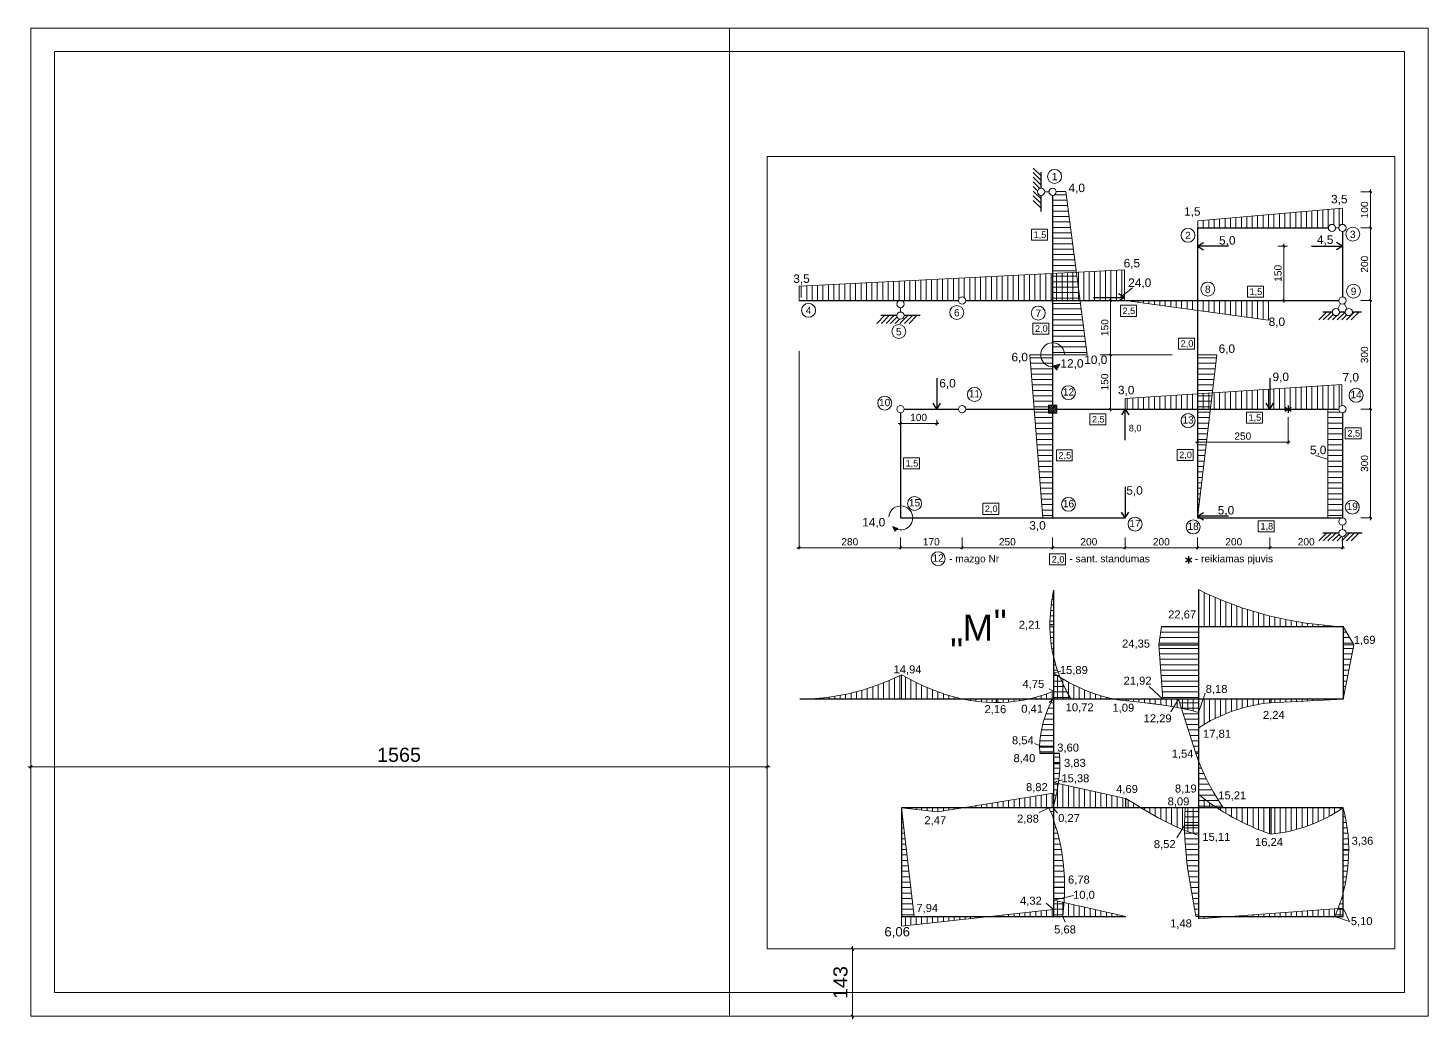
# Model space of a CAD drawing. Header units: inches. Extents: x 45797 to 106912, y -33142 to -12058.
# Drawn here: x 45797 to 75557, y -33118 to -12058 of the extents above; entities that cross this region are included whole.
import ezdxf

# ---------------------------------------------------------------- set-up
doc = ezdxf.new("R2010")
doc.units = ezdxf.units.IN
doc.header["$MEASUREMENT"] = 0
doc.layers.add('Nespausd', color=7, linetype='Continuous', plot=False)
doc.styles.get("Standard").update_dxf_attribs({"font": 'ARIAL.TTF'})
doc.dimstyles.get("Standard").update_dxf_attribs({"dimtxt": 300, "dimasz": 60, "dimexe": 60, "dimexo": 40, "dimgap": 100, "dimtad": 1, "dimdec": 0, "dimlfac": 0.1, "dimzin": 0, "dimdsep": 46, "dimtxsty": 'Standard', "dimblk": 'OBLIQUE', "dimcen": 0.09, "dimdle": 60, "dimadec": 0, "dimazin": 0, "dimtfac": 1, "dimtdec": 0, "dimtofl": 0, "dimtmove": 0, "dimatfit": 3, "dimfxl": 0, "dimtolj": 1, "dimtzin": 0, "dimlwd": 9, "dimlwe": 9, "dimarcsym": 0})
pattern_1 = [(90, (40654.09, -24319.05), (-115.5, 2e-14), [])]
pattern_2 = [(0, (40654.09, -24319.05), (3e-14, 115.5), [])]
pattern_3 = [(0, (40635.24, -24148.83), (3e-14, 115.5), [])]
pattern_4 = [(90, (40635.24, -24148.83), (-115.5, 2e-14), [])]
pattern_5 = [(0, (41277.71, -58381.757), (0, 12.5), []), (0, (41277.71, -58375.507), (0, 12.5), [6.25, -6.25])]

# ---------------------------------------------------------------- blocks, each defined once
blk = doc.blocks.new('A$C4CBE7A89')
at = {"color": 0, "linetype": 'Continuous', "lineweight": 30}
for p, q in [((-89, 52), (89, -52)), ((-89, -52), (89, 52)), ((0, 103), (0, -103))]:
    blk.add_line(p, q, dxfattribs=at)
blk = doc.blocks.new('A$C7C863EEC')
at = {"color": 0, "linetype": 'Continuous', "lineweight": 9}
for p, q in [((-678, 1285.71), (-753, 1500)), ((-591, 1071.425), (-678, 1285.71)), ((-493, 857.14), (-591, 1071.425)), ((-384, 642.855), (-493, 857.14)), ((-265, 428.57), (-384, 642.855)), ((-137, 214.285), (-265, 428.57)), ((0, 0), (-137, 214.285))]:
    blk.add_line(p, q, dxfattribs=at)
blk = doc.blocks.new('_Oblique')
at = {"color": 0, "linetype": 'Continuous', "lineweight": -2}
blk.add_line((-0.5, -0.5), (0.5, 0.5), dxfattribs=at)
blk = doc.blocks.new('*D47')
at = {"layer": 'Defpoints', "color": 0, "linetype": 'Continuous', "lineweight": 9}
for p in [(63322, -31629), (63322, -31629), (63322, -33058)]:
    blk.add_point(p, dxfattribs=at)
at = {"layer": 'Nespausd', "color": 0, "linetype": 'Continuous', "lineweight": 9}
for p, q in [((63282, -31629), (63262, -31629)), ((63322, -33118), (63322, -31569)), ((63282, -33058), (63262, -33058))]:
    blk.add_line(p, q, dxfattribs=at)
at = {"layer": 'Nespausd', "color": 0, "linetype": 'Continuous', "lineweight": 9, "xscale": 60, "yscale": 60, "zscale": 60}
for p, rotation in [((63322, -31629), 90), ((63322, -33058), 270)]:
    blk.add_blockref('_Oblique', p, dxfattribs=dict(at, rotation=rotation))
at = {"layer": 'Nespausd', "color": 0, "linetype": 'Continuous', "lineweight": 9, "insert": (63069, -32343), "char_height": 300, "attachment_point": 5, "rotation": 90}
blk.add_mtext('\\A1;143', dxfattribs=at)
blk = doc.blocks.new('*D48')
at = {"layer": 'Defpoints', "color": 0, "linetype": 'Continuous', "lineweight": 9}
for p in [(45857, -27758), (61511, -27758), (61511, -27758)]:
    blk.add_point(p, dxfattribs=at)
at = {"layer": 'Nespausd', "color": 0, "linetype": 'Continuous', "lineweight": 9}
for p, q in [((45797, -27758), (61571, -27758)), ((45857, -27718), (45857, -27698)), ((61511, -27718), (61511, -27698))]:
    blk.add_line(p, q, dxfattribs=at)
at = {"layer": 'Nespausd', "color": 0, "linetype": 'Continuous', "lineweight": 9, "xscale": 60, "yscale": 60, "zscale": 60, "rotation": 180}
blk.add_blockref('_Oblique', (45857, -27758), dxfattribs=at)
at = {"layer": 'Nespausd', "color": 0, "linetype": 'Continuous', "lineweight": 9, "xscale": 60, "yscale": 60, "zscale": 60}
blk.add_blockref('_Oblique', (61511, -27758), dxfattribs=at)
at = {"layer": 'Nespausd', "color": 0, "linetype": 'Continuous', "lineweight": 9, "insert": (53684, -27505), "char_height": 300, "attachment_point": 5}
blk.add_mtext('\\A1;1565', dxfattribs=at)
blk = doc.blocks.new('A$C4B226DB5')
at = {"color": 0, "linetype": 'Continuous', "lineweight": 9}
for p, q in [((-439, 0), (-655, -215)), ((-311, 0), (-528, -215)), ((-184, 0), (-400, -215)), ((199, 0), (-17, -215)), ((327, 0), (111, -215)), ((455, 0), (238, -215)), ((-93, -37), (-272, -215)), ((-25, -97), (-145, -215))]:
    blk.add_line(p, q, dxfattribs=at)
at = {"color": 0, "linetype": 'Continuous', "lineweight": 25}
for p, q in [((-100, 0), (-540, 0)), ((541, 0), (100, 0))]:
    blk.add_line(p, q, dxfattribs=at)
at = {"color": 0, "linetype": 'Continuous', "lineweight": 9}
blk.add_circle((0, 0), 100, dxfattribs=at)
blk = doc.blocks.new('A$C17CC4F0E')
at = {"color": 0, "linetype": 'Continuous', "lineweight": 25}
for p, q in [((0, 856), (0, 0)), ((0, 0), (-101, 161)), ((0, 0), (101, 161))]:
    blk.add_line(p, q, dxfattribs=at)
blk = doc.blocks.new('A$C71750A43')
at = {"color": 0, "linetype": 'Continuous', "lineweight": 30}
for p, q in [((-89, 52), (89, -52)), ((-89, -52), (89, 52)), ((0, 103), (0, -103))]:
    blk.add_line(p, q, dxfattribs=at)
blk = doc.blocks.new('A$C68034E6C')
at = {"color": 0, "linetype": 'Continuous', "lineweight": 20}
for q in [(0, 332), (37, 234)]:
    blk.add_line((-101, 233), q, dxfattribs=at)
blk.add_arc((0, 0), 254, 165.3945, 113.4893, dxfattribs=at)
blk = doc.blocks.new('A$C2C185BCD')
at = {"color": 0, "linetype": 'Continuous', "lineweight": 20}
for q in [(-122, -282), (-59, -226)]:
    blk.add_line((-166, -185), q, dxfattribs=at)
at = {"color": 0, "linetype": 'Continuous', "lineweight": 20, "extrusion": (0, 0, -1)}
blk.add_ellipse((7, 0), major_axis=(174, 185), ratio=1, start_param=4.047039, end_param=9.424309, dxfattribs=at)

msp = doc.modelspace()

# ---------------------------------------------------------------- hatches: boundary and pattern name
at = {"linetype": 'Continuous', "lineweight": 20}
h = msp.add_hatch(dxfattribs=at)
h.set_pattern_fill('ANSI31', color=0, scale=924, angle=315, style=0)
h.set_pattern_definition(pattern_3)
h.paths.add_polyline_path([(67577.9, -17275.4), (68084.1, -17250.4), (67859.2, -15532.7), (67654.7, -15532.7, -0.4329428), (67577.9, -15614.5)])
h.paths.add_polyline_path([(67577.9, -19002.5), (68313.4, -19002.5), (68162.2, -17847.5), (67577.9, -17847.5)])
h.paths.add_polyline_path([(67577.9, -17847.5), (68162.2, -17847.5), (68084.1, -17250.4), (67577.9, -17275.4)])
h = msp.add_hatch(dxfattribs=at)
h.set_pattern_fill('ANSI31', color=0, scale=924, angle=45, style=0)
h.set_pattern_definition(pattern_4)
h.paths.add_polyline_path([(73660.9, -16307.5, -0.4142136), (73737.9, -16230.5), (73737.9, -15884.5), (70661.1, -16156.3), (70661.1, -16307.5), (73438.7, -16307.5, -1), (73592.7, -16307.5)])
h = msp.add_hatch(dxfattribs=at)
h.set_pattern_fill('ANSI31', color=0, scale=924, angle=45, style=0)
h.set_pattern_definition(pattern_4)
h.paths.add_polyline_path([(62187.9, -17541.5), (62187.9, -17770.5, -0.4142136), (62264.9, -17847.5), (65575.9, -17847.5, -1), (65729.9, -17847.5), (67577.9, -17847.5), (67577.9, -17275.4)])
h.paths.add_polyline_path([(67577.9, -17275.4), (67577.9, -17847.5), (68162.2, -17847.5), (68084.1, -17250.4)])
h.paths.add_polyline_path([(69012.3, -17785.5), (69106, -17711.8), (69106, -17199.9), (68084.1, -17250.4), (68162.2, -17847.5), (69003.6, -17847.5), (69102.9, -17785.5)])
h = msp.add_hatch(dxfattribs=at)
h.set_pattern_fill('ANSI31', color=0, scale=924, angle=45, style=0)
h.set_pattern_definition(pattern_4)
h.paths.add_polyline_path([(69117.9, -17847.5), (70657.9, -18060.7), (70657.9, -17847.5)])
h.paths.add_polyline_path([(70657.9, -17847.5), (70657.9, -18060.7), (72166.7, -18269.5), (72166.7, -17847.5)])
h.paths.add_polyline_path([(70657.9, -20157.5), (70657.9, -19833.2), (69117.9, -19933.7), (69117.9, -20157.5)])
h.paths.add_polyline_path([(70657.9, -19833.2), (70657.9, -20157.5), (70930.1, -20157.5), (70970.8, -19812.8)])
h.paths.add_polyline_path([(70970.8, -19812.8), (70930.1, -20157.5), (72197.9, -20157.5), (72197.9, -19732.8)])
h.paths.add_polyline_path([(73660.9, -20157.5, -0.3694896), (73726, -20081.5), (73726, -19633.1), (72197.9, -19732.8), (72197.9, -20157.5)])
h = msp.add_hatch(dxfattribs=at)
h.set_pattern_fill('ANSI31', color=0, scale=924, angle=315, style=0)
h.set_pattern_definition(pattern_3)
h.paths.add_polyline_path([(67577.9, -19002.5), (67091.2, -19002.5), (67184.7, -20157.5), (67491.3, -20157.5), (67491.3, -20070.9), (67577.9, -20070.9)])
h.paths.add_polyline_path([(67371.8, -22467.5), (67577.9, -22467.5), (67577.9, -20244.2), (67491.3, -20244.2), (67491.3, -20157.5), (67184.7, -20157.5)])
h.paths.add_polyline_path([(70657.9, -19833.2), (70970.8, -19812.8), (71066.3, -19002.5), (70657.9, -19002.5)])
h.paths.add_polyline_path([(70657.9, -20157.5), (70930.1, -20157.5), (70970.8, -19812.8), (70657.9, -19833.2)])
h.paths.add_polyline_path([(70930.1, -20157.5), (70657.9, -20157.5), (70657.9, -22432.6), (70662.3, -22429.8)])
h.paths.add_polyline_path([(73429.8, -22467.5), (73660.9, -22467.5, -0.4142136), (73737.9, -22390.5), (73737.9, -20234.5, -0.4142136), (73660.9, -20157.5), (73429.8, -20157.5)])
at = {"linetype": 'Continuous', "lineweight": 9}
h = msp.add_hatch(dxfattribs=at)
h.set_pattern_fill('TRANS', color=0, scale=50, style=0)
h.set_pattern_definition(pattern_5)
h.paths.add_polyline_path([(67731.7, -19204.6), (67597.8, -19238.6), (67608.8, -19254.6, 0.1329245)])
h.paths.add_polyline_path([(67731.7, -19204.6, -0.1329245), (67608.8, -19254.6), (67657, -19324.8)])
h = msp.add_hatch(dxfattribs=at)
h.set_pattern_fill('ANSI31', color=0, scale=231, style=0)
h.set_pattern_definition([(45, (40635.237, -24148.832), (-20.417708, 20.417708), [])])
h.paths.add_polyline_path([(67664.5, -20244.2), (67664.5, -20070.9), (67491.3, -20070.9), (67491.3, -20244.2)])
h = msp.add_hatch(dxfattribs=at)
h.set_pattern_fill('TRANS', color=0, scale=50, style=0)
h.set_pattern_definition(pattern_5)
edge = h.paths.add_edge_path()
edge.add_ellipse((64351.3, -22467.5), major_axis=(173.6, 185.3), ratio=1, start_angle=-179.97049, end_angle=-155.88267)
edge.add_line((64268.6, -22707.6), (64284.7, -22693.2))
edge.add_line((64284.7, -22693.2), (64177.9, -22652.9))
edge = h.paths.add_edge_path()
edge.add_ellipse((64351.3, -22467.5), major_axis=(173.6, 185.3), ratio=1, start_angle=-179.97049, end_angle=-155.88267, ccw=False)
edge.add_line((64177.9, -22652.9), (64222.2, -22749.2))
edge.add_line((64222.2, -22749.2), (64268.6, -22707.6))
at = {"linetype": 'Continuous', "lineweight": 20}
h = msp.add_hatch(dxfattribs=at)
h.set_pattern_fill('ANSI31', color=0, scale=924, angle=315, style=0)
h.set_pattern_definition(pattern_2)
h.paths.add_polyline_path([(67596.7, -24007.7), (67567.5, -24172.7), (67544.4, -24337.7), (67529, -24502.7), (67521.3, -24667.7), (67521.3, -24832.7), (67530.5, -24997.7), (67549, -25162.7), (67576.7, -25327.7), (67596.7, -25415.2)])
h.paths.add_polyline_path([(67596.7, -25767.1), (67734.5, -25853.3), (67721.5, -25822.7), (67662.2, -25657.7), (67614.4, -25492.7), (67596.7, -25415.2)])
h.paths.add_polyline_path([(67791.5, -25987.7), (67734.5, -25853.3), (67596.7, -25767.1), (67596.7, -26317.7), (67968.6, -26317.7), (67873.9, -26152.7)])
h = msp.add_hatch(dxfattribs=at)
h.set_pattern_fill('ANSI31', color=0, scale=924, angle=45, style=0)
h.set_pattern_definition(pattern_1)
h.paths.add_polyline_path([(73756.7, -24777.7, -0.105491), (70676.7, -23992.3), (70676.7, -24777.7)])
h = msp.add_hatch(dxfattribs=at)
h.set_pattern_fill('ANSI31', color=0, scale=924, angle=315, style=0)
h.set_pattern_definition(pattern_2)
h.paths.add_polyline_path([(70676.7, -26317.7), (70676.7, -24777.7), (69891.3, -24777.7), (69832.8, -25162.7), (69917.5, -26317.7)])
h = msp.add_hatch(dxfattribs=at)
h.set_pattern_fill('ANSI31', color=0, scale=924, angle=315, style=0)
h.set_pattern_definition(pattern_2)
h.paths.add_polyline_path([(73756.7, -26317.7), (73980.9, -25162.7), (73756.7, -24777.7), (73756.7, -24777.7)])
h = msp.add_hatch(dxfattribs=at)
h.set_pattern_fill('ANSI31', color=0, scale=924, angle=45, style=0)
h.set_pattern_definition(pattern_1)
h.paths.add_polyline_path([(63865.2, -26017.4), (63699.4, -26075.9), (63533.5, -26127.5), (63367.7, -26172.9), (63201.8, -26212.2), (63036, -26245.3), (62870.1, -26271.5), (62704.3, -26291.5), (62538.4, -26306.1), (62206.7, -26317.7), (64362.7, -26317.7), (64362.7, -25800.2), (64196.9, -25879.5), (64031, -25951.9)])
h = msp.add_hatch(dxfattribs=at)
h.set_pattern_fill('ANSI31', color=0, scale=924, angle=45, style=0)
h.set_pattern_definition(pattern_1)
h.paths.add_polyline_path([(65671.7, -26317.7), (65508.1, -26279.2), (65344.5, -26233), (65180.9, -26179.1), (65017.2, -26117.5), (64853.6, -26048.9), (64690, -25973.5), (64526.4, -25890.3), (64362.7, -25800.2), (64362.7, -26317.7)])
h = msp.add_hatch(dxfattribs=at)
h.set_pattern_fill('ANSI31', color=0, scale=924, angle=45, style=0)
h.set_pattern_definition(pattern_1)
h.paths.add_polyline_path([(67596.7, -26317.7), (68887.8, -26317.7), (68794.5, -26299.2), (68623.4, -26255.3), (68452.3, -26199.9), (68281.2, -26134.4), (68110.1, -26057.4), (67939, -25971.2), (67767.8, -25874.2), (67596.7, -25767.1)])
h = msp.add_hatch(dxfattribs=at)
h.set_pattern_fill('ANSI31', color=0, scale=924, angle=45, style=0)
h.set_pattern_definition(pattern_1)
h.paths.add_polyline_path([(66473.8, -26390.8), (66634.2, -26382.4), (66794.7, -26364.6), (66955.1, -26339.2), (67057.2, -26317.7), (65671.7, -26317.7), (65832.2, -26347.7), (65992.6, -26370), (66153, -26385.4), (66313.4, -26392.4)])
h.paths.add_polyline_path([(67596.7, -26317.7), (67596.7, -26152.9), (67436.3, -26213), (67275.9, -26263), (67115.5, -26305.4), (67057.2, -26317.7)])
h = msp.add_hatch(dxfattribs=at)
h.set_pattern_fill('ANSI31', color=0, scale=924, angle=315, style=0)
h.set_pattern_definition(pattern_2)
h.paths.add_polyline_path([(67596.7, -27472.7), (67596.7, -26317.7), (67582.1, -26317.7), (67500.5, -26482.7), (67432.7, -26647.7), (67378.1, -26812.7), (67338, -26977.7), (67311.8, -27142.7), (67301.1, -27307.7), (67305.7, -27472.7)])
h.paths.add_polyline_path([(67596.7, -27472.7), (67596.7, -27691.4), (67728.7, -27691.4), (67729.2, -27637.7), (67721.5, -27472.7)])
h.paths.add_polyline_path([(67596.7, -28094.8), (67698.9, -28117.1), (67718.4, -27967.7), (67727.6, -27802.7), (67728.7, -27691.4), (67596.7, -27691.4)])
h.paths.add_polyline_path([(67696.8, -28132.7), (67698.9, -28117.1), (67596.7, -28094.8), (67596.7, -28593.5), (67632.2, -28462.7), (67669.1, -28297.7)])
h = msp.add_hatch(dxfattribs=at)
h.set_pattern_fill('ANSI31', color=0, scale=924, angle=45, style=0)
h.set_pattern_definition(pattern_1)
h.paths.add_polyline_path([(69992.3, -26456.3), (70163.4, -26484.8), (70314.3, -26514), (70250.9, -26317.7), (68887.8, -26317.7), (68965.6, -26333.1), (69136.8, -26355.4), (69307.8, -26372.3), (69484.5, -26390.1), (69650.1, -26410.1), (69821.2, -26431.6)])
h.paths.add_polyline_path([(70505.6, -26556.4), (70676.7, -26601), (70676.7, -26317.7), (70250.9, -26317.7), (70314.3, -26514), (70334.5, -26517.9)])
h = msp.add_hatch(dxfattribs=at)
h.set_pattern_fill('ANSI31', color=0, scale=924, angle=315, style=0)
h.set_pattern_definition(pattern_2)
h.paths.add_polyline_path([(70907.7, -28132.7), (70823.8, -27967.7), (70748.3, -27802.7), (70676.7, -27626.3), (70676.7, -28344.3, 0.0236048), (71067, -28627.7), (71203.4, -28627.7), (71097.9, -28462.7), (70999.4, -28297.7)])
h.paths.add_polyline_path([(70676.7, -28627.7), (71067, -28627.7, -0.0236048), (70676.7, -28344.3)], flags=17)
h.paths.add_polyline_path([(70676.7, -26317.7), (70250.9, -26317.7), (70623.6, -27472.7), (70676.7, -27624.5)])
h = msp.add_hatch(dxfattribs=at)
h.set_pattern_fill('ANSI31', color=0, scale=924, angle=45, style=0)
h.set_pattern_definition(pattern_1)
h.paths.add_polyline_path([(70676.7, -26317.7), (70676.7, -26934.4, -0.1204777), (72216.7, -26395.4), (73756.7, -26317.7)])
h.paths.add_polyline_path([(71067, -28627.7, -0.0236048), (70676.7, -28344.3), (70676.7, -28627.7)])
h.paths.add_polyline_path([(71067, -28627.7, 0.0628693), (72216.7, -29190.5, 0.1259686), (73756.7, -28627.7)])
h = msp.add_hatch(dxfattribs=at)
h.set_pattern_fill('ANSI31', color=0, scale=924, angle=45, style=0)
h.set_pattern_definition(pattern_1)
h.paths.add_polyline_path([(67596.7, -28094.8), (67596.7, -28627.7), (69448, -28627.7), (69307.8, -28540.7), (69136.7, -28429.8)])
h.paths.add_polyline_path([(70163.4, -29011.9), (70334.5, -29087.4), (70383.2, -29106.9), (70381.8, -28957.7), (70386.4, -28792.7), (70396.5, -28627.7), (70283.1, -28627.7), (70283.1, -28627.7), (69448, -28627.7), (69479, -28646.9), (69650.1, -28747), (69821.2, -28841.7), (69992.3, -28929.5)])
h.paths.add_polyline_path([(70676.7, -29216.7), (70676.7, -29005), (70382.3, -29005), (70383.2, -29106.9), (70505.6, -29155.9)])
h.paths.add_polyline_path([(70676.7, -28627.7), (70396.5, -28627.7), (70386.4, -28792.7), (70381.8, -28957.7), (70382.3, -29005), (70676.7, -29005)])
h = msp.add_hatch(dxfattribs=at)
h.set_pattern_fill('ANSI31', color=0, scale=924, angle=45, style=0)
h.set_pattern_definition(pattern_1)
h.paths.add_polyline_path([(64362.7, -28627.7), (65132.7, -28713.1), (65671.7, -28627.7)])
h.paths.add_polyline_path([(65671.7, -28627.7), (67587.5, -28627.7), (67596.7, -28593.5), (67596.7, -28322)])
h.paths.add_polyline_path([(64362.7, -30937.7), (64362.7, -31147.9), (66249.2, -30937.7)])
h.paths.add_polyline_path([(67596.7, -30937.7), (67596.7, -30787.5), (66249.2, -30937.7)])
h = msp.add_hatch(dxfattribs=at)
h.set_pattern_fill('ANSI31', color=0, scale=924, angle=315, style=0)
h.set_pattern_definition(pattern_2)
h.paths.add_polyline_path([(64362.7, -30937.7), (64637.6, -30937.7), (64362.7, -28627.7)])
h = msp.add_hatch(dxfattribs=at)
h.set_pattern_fill('ANSI31', color=0, scale=924, angle=315, style=0)
h.set_pattern_definition(pattern_2)
h.paths.add_polyline_path([(67596.7, -28627.7), (67496.6, -28627.7), (67572.9, -28792.7), (67596.7, -28875.2)])
h.paths.add_polyline_path([(67596.7, -30591.2), (67820.6, -30641.5), (67823.1, -30607.7), (67830, -30442.7), (67831.6, -30277.7), (67827.7, -30112.7), (67817.7, -29947.7), (67800.8, -29782.7), (67778.5, -29617.7), (67749.2, -29452.7), (67713.8, -29287.7), (67670.7, -29122.7), (67620.6, -28957.7), (67596.7, -28875.2)])
h.paths.add_polyline_path([(67810.8, -30772.7), (67820.6, -30641.5), (67596.7, -30591.2), (67596.7, -30937.7), (67793.9, -30937.7)])
h = msp.add_hatch(dxfattribs=at)
h.set_pattern_fill('ANSI31', color=0, scale=924, angle=315, style=0)
h.set_pattern_definition(pattern_2)
h.paths.add_polyline_path([(70676.7, -28627.7), (70396.5, -28627.7), (70386.4, -28792.7), (70381.8, -28957.7), (70383.4, -29122.7), (70389.5, -29287.7), (70400.3, -29452.7), (70414.2, -29617.7), (70433.4, -29782.7), (70455, -29947.7), (70478.8, -30112.7), (70505.8, -30277.7), (70534.3, -30442.7), (70563.5, -30607.7), (70594.3, -30772.7), (70625.1, -30937.7), (70676.7, -30937.7)])
h = msp.add_hatch(dxfattribs=at)
h.set_pattern_fill('ANSI31', color=0, scale=924, angle=315, style=0)
h.set_pattern_definition(pattern_2)
h.paths.add_polyline_path([(73756.7, -30760.6), (73647.8, -30768.7, -0.0128321), (73579.6, -30937.7), (73756.7, -30937.7)])
h.paths.add_polyline_path([(73756.7, -30424.5, -0.0254326), (73647.8, -30768.7), (73756.7, -30760.6)])
h.paths.add_polyline_path([(73872.3, -29520.9), (73756.7, -29520.9), (73756.7, -30424.5, 0.0644083)])
h.paths.add_polyline_path([(73756.7, -29520.9), (73872.3, -29520.9, 0.0636696), (73756.7, -28627.7)])
h = msp.add_hatch(dxfattribs=at)
h.set_pattern_fill('ANSI31', color=0, scale=924, angle=45, style=0)
h.set_pattern_definition(pattern_1)
h.paths.add_polyline_path([(69136.7, -30937.7), (67596.7, -30591.2), (67596.7, -30937.7)])
h = msp.add_hatch(dxfattribs=at)
h.set_pattern_fill('ANSI31', color=0, scale=924, angle=45, style=0)
h.set_pattern_definition(pattern_1)
h.paths.add_polyline_path([(70676.7, -30937.7), (70676.7, -30989.3), (71371.6, -30937.7)])
h.paths.add_polyline_path([(73579.6, -30937.7, 0.0128321), (73647.8, -30768.7), (71371.6, -30937.7)])
h.paths.add_polyline_path([(73579.6, -30937.7), (73756.7, -30937.7), (73756.7, -30760.6), (73647.8, -30768.7, -0.0128321)])

# ---------------------------------------------------------------- linework, layer by layer
at = {"color": 0, "linetype": 'Continuous', "lineweight": 9}
for p, q in [((67409, -15537.5), (67500.9, -15537.5)), ((67859.2, -15532.7), (67654.7, -15532.7)), ((68313.4, -19002.5), (67859.2, -15532.7)), ((74129.1, -15537.5), (74363.1, -15537.5)), ((74333.2, -15537.5), (74287, -15537.5)), ((74333.2, -16353.7), (74333.2, -15491.3)), ((73737.9, -15884.5), (70661.1, -16156.3)), ((73592.7, -16307.5), (73660.9, -16307.5)), ((74129.1, -16307.5), (74363.1, -16307.5)), ((74333.2, -16307.5), (74287, -16307.5)), ((74333.2, -16307.5), (74287, -16307.5)), ((74333.2, -17893.7), (74333.2, -16261.3)), ((72493.2, -17893.7), (72493.2, -16646.3)), ((72363.2, -16692.5), (72567.2, -16692.5)), ((72493.2, -16692.5), (72447, -16692.5)), ((62187.9, -17541.5), (69108.5, -17199.8)), ((68809.8, -17847.5), (68763.6, -17847.5)), ((68809.8, -19048.7), (68809.8, -17801.3)), ((69012.3, -17785.5), (69275.2, -17578.7)), ((69117.9, -17847.5), (72166.7, -18269.5)), ((72493.2, -17847.5), (72447, -17847.5)), ((74129.1, -17847.5), (74363.1, -17847.5)), ((74333.2, -17847.5), (74287, -17847.5)), ((74333.2, -17847.5), (74287, -17847.5)), ((74333.2, -20203.7), (74333.2, -17801.3)), ((64343.9, -18093.5), (64343.9, -18001.5)), ((73399.9, -18093.5), (73233.2, -18259.2)), ((73498.3, -18093.5), (73331.5, -18259.2)), ((73544, -18145.7), (73429.8, -18259.2)), ((73793.2, -18093.5), (73626.4, -18259.2)), ((73638.2, -18026.2), (73700.4, -17914.8)), ((73694.9, -18093.5), (73675.1, -18113.1)), ((73837.6, -18026.2), (73775.4, -17914.8)), ((73989.8, -18093.5), (73823, -18259.2)), ((74088.1, -18093.5), (73921.4, -18259.2)), ((73619.8, -18168), (73528.1, -18259.2)), ((73829.2, -18155.3), (73724.7, -18259.2)), ((62187.9, -18927.8), (62187.9, -23136.4)), ((67371.8, -22467.5), (67091.2, -19002.5)), ((67091.2, -19002.5), (68313.4, -19002.5)), ((68587.5, -19002.5), (70119.1, -19002.5)), ((68791.5, -19002.5), (68856, -19002.5)), ((68791.5, -19002.5), (68856, -19002.5)), ((68809.8, -20203.7), (68809.8, -18956.3)), ((70657.9, -22467.5), (71066.3, -19002.5)), ((71066.3, -19002.5), (70657.9, -19002.5)), ((67597.8, -19238.6), (67657, -19324.8)), ((69117.9, -19933.7), (73726, -19633.1)), ((69117.9, -20157.5), (69117.9, -19933.7)), ((68791.5, -20157.5), (68856, -20157.5)), ((73429.8, -20157.5), (73429.8, -22467.5)), ((74129.1, -20157.5), (74363.1, -20157.5)), ((74333.2, -20157.5), (74287, -20157.5)), ((74333.2, -20157.5), (74287, -20157.5)), ((74333.2, -22513.7), (74333.2, -20111.3)), ((64297.7, -20459.9), (65160.1, -20459.9)), ((64343.9, -20382.9), (64343.9, -20506.1)), ((65113.9, -20382.9), (65113.9, -20506.1)), ((72582.9, -20779.4), (72582.9, -20327.3)), ((70657.9, -20779.4), (70657.9, -20902.6)), ((72582.9, -20779.4), (72582.9, -20902.6)), ((70611.7, -20856.4), (72629.1, -20856.4)), ((73163.7, -21145.5), (73419.2, -21219)), ((74129.1, -22467.5), (74363.1, -22467.5)), ((74333.2, -22467.5), (74287, -22467.5)), ((64222.2, -22749.2), (64284.7, -22693.2)), ((64343.9, -22885.5), (64343.9, -23136.4)), ((65652.9, -22885.5), (65652.9, -23136.4)), ((67577.9, -22885.5), (67577.9, -23136.4)), ((69117.9, -22885.5), (69117.9, -23136.4)), ((70657.9, -22885.5), (70657.9, -23136.4)), ((72197.9, -22885.5), (72197.9, -23136.4)), ((73737.9, -22713.5), (73737.9, -22621.5)), ((73737.9, -22885.5), (73737.9, -23136.4)), ((62141.7, -23102), (64390.1, -23102)), ((62187.9, -23102), (62187.9, -23055.8)), ((64297.7, -23102), (65699.1, -23102)), ((64343.9, -23102), (64343.9, -23055.8)), ((64343.9, -23102), (64343.9, -23055.8)), ((65606.7, -23102), (67624.1, -23102)), ((65652.9, -23102), (65652.9, -23055.8)), ((65652.9, -23102), (65652.9, -23055.8)), ((67531.7, -23102), (69164.1, -23102)), ((67577.9, -23102), (67577.9, -23055.8)), ((67577.9, -23102), (67577.9, -23055.8)), ((69071.7, -23102), (70704.1, -23102)), ((69117.9, -23102), (69117.9, -23055.8)), ((69117.9, -23102), (69117.9, -23055.8)), ((70611.7, -23102), (72244.1, -23102)), ((70657.9, -23102), (70657.9, -23055.8)), ((70657.9, -23102), (70657.9, -23055.8)), ((72151.7, -23102), (73784.1, -23102)), ((72197.9, -23102), (72197.9, -23055.8)), ((72197.9, -23102), (72197.9, -23055.8)), ((73737.9, -23102), (73737.9, -23055.8)), ((67596.7, -24007.7), (67567.5, -24172.7)), ((67544.4, -24337.7), (67529, -24502.7)), ((67567.5, -24172.7), (67544.4, -24337.7)), ((67529, -24502.7), (67521.3, -24667.7)), ((67521.3, -24832.7), (67521.3, -24667.7)), ((67530.5, -24997.7), (67521.3, -24832.7)), ((67549, -25162.7), (67530.5, -24997.7)), ((69891.3, -24777.7), (69832.8, -25162.7)), ((73756.7, -24777.7), (73980.9, -25162.7)), ((67576.7, -25327.7), (67549, -25162.7)), ((69832.8, -25162.7), (69917.5, -26317.7)), ((73980.9, -25162.7), (73756.7, -26317.7)), ((73980.9, -25162.7), (73756.7, -25162.7)), ((67614.4, -25492.7), (67576.7, -25327.7)), ((67662.2, -25657.7), (67614.4, -25492.7)), ((64031, -25951.9), (64196.9, -25879.5)), ((64196.9, -25879.5), (64362.7, -25800.2)), ((64362.7, -25800.2), (64526.4, -25890.3)), ((64526.4, -25890.3), (64690, -25973.5)), ((67596.7, -25767.1), (67754.6, -25723.7)), ((67596.7, -25767.1), (67767.8, -25874.2)), ((67721.5, -25822.7), (67662.2, -25657.7)), ((67791.5, -25987.7), (67721.5, -25822.7)), ((67767.8, -25874.2), (67939, -25971.2)), ((63201.8, -26212.2), (63367.7, -26172.9)), ((63367.7, -26172.9), (63533.5, -26127.5)), ((63533.5, -26127.5), (63699.4, -26075.9)), ((63699.4, -26075.9), (63865.2, -26017.4)), ((63865.2, -26017.4), (64031, -25951.9)), ((64690, -25973.5), (64853.6, -26048.9)), ((64853.6, -26048.9), (65017.2, -26117.5)), ((65017.2, -26117.5), (65180.9, -26179.1)), ((65180.9, -26179.1), (65344.5, -26233)), ((67436.3, -26213), (67596.7, -26152.9)), ((67596.7, -26152.9), (67505.6, -26098.4)), ((67873.9, -26152.7), (67791.5, -25987.7)), ((67968.6, -26317.7), (67873.9, -26152.7)), ((67939, -25971.2), (68110.1, -26057.4)), ((68110.1, -26057.4), (68281.2, -26134.4)), ((68281.2, -26134.4), (68452.3, -26199.9)), ((69917.5, -26317.7), (69630.3, -26049.1)), ((62206.7, -26317.7), (62538.4, -26306.1)), ((62538.4, -26306.1), (62704.3, -26291.5)), ((62704.3, -26291.5), (62870.1, -26271.5)), ((62870.1, -26271.5), (63036, -26245.3)), ((63036, -26245.3), (63201.8, -26212.2)), ((65344.5, -26233), (65508.1, -26279.2)), ((65508.1, -26279.2), (65671.7, -26317.7)), ((65671.7, -26317.7), (65832.2, -26347.7)), ((65832.2, -26347.7), (65992.6, -26370)), ((65992.6, -26370), (66153, -26385.4)), ((66153, -26385.4), (66313.4, -26392.4)), ((66313.4, -26392.4), (66473.8, -26390.8)), ((66473.8, -26390.8), (66634.2, -26382.4)), ((66634.2, -26382.4), (66794.7, -26364.6)), ((66794.7, -26364.6), (66955.1, -26339.2)), ((66955.1, -26339.2), (67115.5, -26305.4)), ((67115.5, -26305.4), (67275.9, -26263)), ((67275.9, -26263), (67436.3, -26213)), ((67432.7, -26647.7), (67500.5, -26482.7)), ((67500.5, -26482.7), (67582.1, -26317.7)), ((67587, -26317.7), (67502.5, -26393.8)), ((68452.3, -26199.9), (68623.4, -26255.3)), ((68623.4, -26255.3), (68794.5, -26299.2)), ((68794.5, -26299.2), (68965.6, -26333.1)), ((68794.5, -26299.2), (68965.6, -26333.1)), ((68965.6, -26333.1), (69136.7, -26355.4)), ((68965.6, -26333.1), (69136.7, -26355.4)), ((69307.8, -26372.3), (69136.7, -26355.4)), ((69136.7, -26355.4), (69307.8, -26372.3)), ((69479, -26390.1), (69307.8, -26372.3)), ((69307.8, -26372.3), (69484.5, -26390.1)), ((69650.1, -26410.1), (69484.5, -26390.1)), ((69484.5, -26390.1), (69735.6, -26420.9)), ((69821.2, -26431.6), (69650.1, -26410.1)), ((69735.6, -26420.9), (69992.3, -26456.3)), ((69992.3, -26456.3), (69821.2, -26431.6)), ((70163.4, -26484.8), (69992.3, -26456.3)), ((69992.3, -26456.3), (70163.4, -26484.8)), ((70250.9, -26317.7), (70092.4, -26592.3)), ((70334.5, -26517.9), (70163.4, -26484.8)), ((70163.4, -26484.8), (70334.5, -26517.9)), ((70623.6, -27472.7), (70250.9, -26317.7)), ((70676.7, -26601), (70820.6, -26196.1)), ((72216.7, -26395.4), (73756.7, -26317.7)), ((67378.1, -26812.7), (67432.7, -26647.7)), ((70505.6, -26556.4), (70334.5, -26517.9)), ((70676.7, -26601), (70505.6, -26556.4)), ((67311.8, -27142.7), (67338, -26977.7)), ((67338, -26977.7), (67378.1, -26812.7)), ((67383.8, -27342.5), (67193.6, -27261.1)), ((67301.1, -27307.7), (67311.8, -27142.7)), ((67305.7, -27472.7), (67301.1, -27307.7)), ((67729.2, -27637.7), (67721.5, -27472.7)), ((67727.6, -27802.7), (67729.2, -27637.7)), ((67696.8, -28132.7), (67718.4, -27967.7)), ((67718.4, -27967.7), (67727.6, -27802.7)), ((67596.7, -28094.8), (67787.6, -28037.5)), ((67596.7, -28094.8), (69136.7, -28429.8)), ((67669.1, -28297.7), (67696.8, -28132.7)), ((65671.7, -28627.7), (67596.7, -28322)), ((67587.5, -28627.7), (67632.2, -28462.7)), ((67632.2, -28462.7), (67669.1, -28297.7)), ((69136.7, -28429.8), (69307.8, -28540.7)), ((69307.8, -28540.7), (69479, -28646.9)), ((64362.7, -28627.7), (65132.7, -28713.1)), ((64362.7, -28627.7), (64637.6, -30937.7)), ((65132.7, -28713.1), (65671.7, -28627.7)), ((67496.6, -28627.7), (67289.9, -28732.5)), ((67572.9, -28792.7), (67496.6, -28627.7)), ((67620.6, -28957.7), (67572.9, -28792.7)), ((67587.5, -28627.7), (67683.4, -28743.5)), ((69479, -28646.9), (69650.1, -28747)), ((69650.1, -28747), (69821.2, -28841.7)), ((69821.2, -28841.7), (69992.3, -28929.5)), ((70386.4, -28792.7), (70381.8, -28957.7)), ((70396.5, -28627.7), (70386.4, -28792.7)), ((67670.7, -29122.7), (67620.6, -28957.7)), ((67713.8, -29287.7), (67670.7, -29122.7)), ((69992.3, -28929.5), (70163.4, -29011.9)), ((70163.4, -29011.9), (70334.5, -29087.4)), ((70382.3, -29005), (70218.5, -29265.7)), ((70334.5, -29087.4), (70505.6, -29155.9)), ((70383.4, -29122.7), (70381.8, -28957.7)), ((70389.5, -29287.7), (70383.4, -29122.7)), ((70505.6, -29155.9), (70676.7, -29216.7)), ((67749.2, -29452.7), (67713.8, -29287.7)), ((67778.5, -29617.7), (67749.2, -29452.7)), ((70400.3, -29452.7), (70389.5, -29287.7)), ((70414.2, -29617.7), (70400.3, -29452.7)), ((67800.8, -29782.7), (67778.5, -29617.7)), ((70433.4, -29782.7), (70414.2, -29617.7)), ((67817.7, -29947.7), (67800.8, -29782.7)), ((67827.7, -30112.7), (67817.7, -29947.7)), ((70455, -29947.7), (70433.4, -29782.7)), ((70478.8, -30112.7), (70455, -29947.7)), ((67831.6, -30277.7), (67827.7, -30112.7)), ((67830, -30442.7), (67831.6, -30277.7)), ((70505.8, -30277.7), (70478.8, -30112.7)), ((70534.3, -30442.7), (70505.8, -30277.7)), ((67596.7, -30591.2), (68023.9, -30492.6)), ((67596.7, -30591.2), (69136.7, -30937.7)), ((67810.8, -30772.7), (67823.1, -30607.7)), ((67823.1, -30607.7), (67830, -30442.7)), ((70563.5, -30607.7), (70534.3, -30442.7)), ((70594.3, -30772.7), (70563.5, -30607.7)), ((64362.7, -31147.9), (67596.7, -30787.5)), ((67596.7, -30787.5), (67442.5, -30655.7)), ((67793.9, -30937.7), (67810.8, -30772.7)), ((67793.9, -30937.7), (67843.7, -31061.7)), ((70625.1, -30937.7), (70594.3, -30772.7)), ((70676.7, -30989.3), (73756.7, -30760.6)), ((73890, -31044.3), (73579.6, -30937.7)), ((73756.7, -30760.6), (73890, -31044.3))]:
    msp.add_line(p, q, dxfattribs=at)
at = {"color": 0, "linetype": 'Continuous', "lineweight": 30}
for p, q in [((67577.9, -15614.5), (67577.9, -20070.9)), ((70657.9, -16307.5), (70657.9, -22467.5)), ((70657.9, -16307.5), (73438.7, -16307.5)), ((73737.9, -16384.5), (73737.9, -17770.5)), ((62187.9, -17847.5), (65575.9, -17847.5)), ((65729.9, -17847.5), (73660.9, -17847.5)), ((64343.9, -20234.5), (64343.9, -22467.5)), ((67664.5, -20157.5), (73660.9, -20157.5)), ((73737.9, -20234.5), (73737.9, -22467.5)), ((67577.9, -20244.2), (67577.9, -22467.5)), ((64343.9, -22467.5), (69117.9, -22467.5)), ((70657.9, -22467.5), (73737.9, -22467.5)), ((67596.7, -24007.7), (67596.7, -26317.7)), ((70676.7, -24777.7), (70676.7, -26317.7)), ((70676.7, -24777.7), (73756.7, -24777.7)), ((73756.7, -24777.7), (73756.7, -26317.7)), ((69832.8, -25162.7), (70676.7, -25162.7)), ((64362.7, -26317.7), (62206.7, -26317.7)), ((65671.7, -26317.7), (64362.7, -26317.7)), ((67596.7, -26317.7), (65671.7, -26317.7)), ((66374, -26317.7), (66374, -26391.8)), ((67596.7, -26317.7), (67596.7, -28627.7)), ((70676.7, -26317.7), (67596.7, -26317.7)), ((69136.7, -26317.7), (69136.7, -26355.4)), ((70676.7, -26317.7), (70676.7, -28627.7)), ((73756.7, -26317.7), (70676.7, -26317.7)), ((72216.7, -26317.7), (72216.7, -26395.4)), ((67596.7, -27342.5), (67302, -27342.5)), ((67721.5, -27472.7), (67305.7, -27472.7)), ((67596.7, -27691.4), (67728.7, -27691.4)), ((64362.7, -28627.7), (64362.7, -30937.7)), ((65671.7, -28627.7), (64362.7, -28627.7)), ((67596.7, -28627.7), (65671.7, -28627.7)), ((67596.7, -28627.7), (67596.7, -30937.7)), ((70676.7, -28627.7), (67596.7, -28627.7)), ((70676.7, -28627.7), (70676.7, -30937.7)), ((73756.7, -28627.7), (70676.7, -28627.7)), ((73756.7, -30937.7), (73756.7, -28627.7)), ((70676.7, -29005), (70382.3, -29005)), ((67596.7, -30314), (67831.2, -30314)), ((64362.7, -30937.7), (67596.7, -30937.7)), ((67596.7, -30937.7), (69136.7, -30937.7)), ((70676.7, -30937.7), (73756.7, -30937.7))]:
    msp.add_line(p, q, dxfattribs=at)
at = {"color": 0, "linetype": 'Continuous', "lineweight": 20}
for p, q in [((73737.9, -16230.5), (73737.9, -15884.5)), ((70661.1, -16156.3), (70661.1, -16307.5)), ((69106, -17847.5), (69106, -17199.3)), ((62187.9, -17847.5), (62187.9, -17541.5)), ((72166.7, -18269.5), (72166.7, -17847.5)), ((73726, -20081.5), (73726, -19633.1)), ((73678.8, -22417), (73737.9, -22417)), ((64362.7, -25800.2), (64362.7, -26317.7)), ((70676.7, -28627.7), (70283.1, -28627.7)), ((64362.7, -30937.7), (64362.7, -31147.9)), ((70676.7, -30937.7), (70625.1, -30937.7)), ((70676.7, -30989.3), (70676.7, -30937.7))]:
    msp.add_line(p, q, dxfattribs=at)
at = {"color": 0, "linetype": 'Continuous', "lineweight": 25}
for p, q in [((73523.6, -18093.5), (73322.2, -18093.5)), ((73798.1, -18093.5), (73677.6, -18093.5)), ((74141.6, -18093.5), (73952.1, -18093.5)), ((64420.9, -20157.5), (65575.9, -20157.5)), ((65729.9, -20157.5), (67491.3, -20157.5)), ((67596.7, -24742.3), (67521.3, -24742.3)), ((70676.7, -27472.7), (70623.6, -27472.7)), ((69136.7, -28627.7), (69136.7, -28429.8)), ((72216.7, -28627.7), (72216.7, -29190.5)), ((73756.7, -29520.9), (73872.3, -29520.9))]:
    msp.add_line(p, q, dxfattribs=at)
at = {"color": 0, "linetype": 'Continuous', "lineweight": 15}
for q in [(70676.7, -23992.3), (69891.3, -24777.7)]:
    msp.add_line((70676.7, -24777.7), q, dxfattribs=at)
at = {"color": 0, "linetype": 'Continuous', "lineweight": 9}
for points in [[(67127.5, -16567.8), (67466.8, -16567.8), (67466.8, -16333.6), (67127.5, -16333.6)], [(71718.1, -17778.1), (72057.4, -17778.1), (72057.4, -17543.9), (71718.1, -17543.9)], [(69018.1, -18185.4), (69357.5, -18185.4), (69357.5, -17951.2), (69018.1, -17951.2)], [(67157.1, -18563.5), (67496.4, -18563.5), (67496.4, -18329.3), (67157.1, -18329.3)], [(70253.8, -18881.1), (70593.1, -18881.1), (70593.1, -18646.9), (70253.8, -18646.9)], [(67491.3, -20244.2), (67664.5, -20244.2), (67664.5, -20070.9), (67491.3, -20070.9)], [(71696.5, -20454), (72035.8, -20454), (72035.8, -20219.8), (71696.5, -20219.8)], [(68367.3, -20489.9), (68706.6, -20489.9), (68706.6, -20255.7), (68367.3, -20255.7)], [(73799.2, -20788.3), (74138.5, -20788.3), (74138.5, -20554.1), (73799.2, -20554.1)], [(67657.3, -21256), (67996.6, -21256), (67996.6, -21021.8), (67657.3, -21021.8)], [(70223, -21247.9), (70562.3, -21247.9), (70562.3, -21013.7), (70223, -21013.7)], [(64405.8, -21425.3), (64745.1, -21425.3), (64745.1, -21191.2), (64405.8, -21191.2)], [(66092, -22393.1), (66431.4, -22393.1), (66431.4, -22158.9), (66092, -22158.9)], [(71949.6, -22764), (72289, -22764), (72289, -22529.9), (71949.6, -22529.9)], [(67513.2, -23468.1), (67852.6, -23468.1), (67852.6, -23233.9), (67513.2, -23233.9)]]:
    msp.add_lwpolyline(points, close=True, dxfattribs=at)
for centre, radius in [((67619.7, -15211.7), 148.5), ((67577.9, -15537.5), 77), ((70455.2, -16463.2), 148.5), ((73515.7, -16307.5), 77), ((73737.9, -16307.5), 77), ((73958.2, -16439.1), 148.5), ((70875.8, -17605.6), 148.5), ((73973.9, -17649.8), 148.5), ((64343.9, -17924.5), 77), ((65652.9, -17847.5), 77), ((73737.9, -17847.5), 77), ((62389.8, -18056.6), 148.5), ((65539.7, -18102.7), 148.5), ((67272.2, -18115.9), 148.5), ((73600.6, -18093.5), 77), ((73875.1, -18093.5), 77), ((64307.3, -18506.7), 148.5), ((64008.3, -20031.4), 148.5), ((65915.1, -19844.5), 148.5), ((65915.1, -19844.5), 148.5), ((67915.4, -19807.2), 148.5), ((74028.5, -19863.2), 148.5), ((64343.9, -20157.5), 77), ((65652.9, -20157.5), 77), ((73737.9, -20157.5), 77), ((70457.3, -20401.9), 148.5), ((64643.9, -22161.5), 148.5), ((67915.4, -22180.2), 148.5), ((73948.2, -22239.4), 148.5), ((69329.7, -22601.8), 148.5), ((70564.4, -22660.9), 148.5), ((73737.9, -22544.5), 77), ((65145.1, -23335.2), 148.5)]:
    msp.add_circle(centre, radius, dxfattribs=at)
for centre, radius, start, end in [((74057.3, -17167), 7616.6, 243.65059, 267.73826), ((72549, -29814.2), 3434.8, 95.55054, 123.02955), ((73871.3, -24355.2), 5110.6, 231.31197, 251.11044), ((71887.4, -25901.3), 3305.7, 275.71806, 304.43666), ((70321.6, -29526.1), 3550.7, 336.57517, 14.65663)]:
    msp.add_arc(centre, radius, start, end, dxfattribs=at)
at = {"layer": 'Nespausd', "color": 0, "linetype": 'Continuous', "lineweight": 9}
msp.add_line((60707.1, -12057.6), (60707.1, -33057.6), dxfattribs=at)
for points in [[(45857.1, -33057.6), (75557.1, -33057.6), (75557.1, -12057.6), (45857.1, -12057.6)], [(46357.1, -32557.6), (75057.1, -32557.6), (75057.1, -12557.6), (46357.1, -12557.6)], [(61511, -31628.7), (74855.4, -31628.7), (74855.4, -14785.5), (61511, -14785.5)]]:
    msp.add_lwpolyline(points, close=True, dxfattribs=at)

# ---------------------------------------------------------------- block references
at = {"color": 0, "linetype": 'Continuous', "lineweight": 9}
for name, p, xscale, yscale, zscale, rotation in [('A$C4B226DB5', (67332, -15537.5), 0.7700000000008913, 0.7700000000008913, 0.7700000000001278, 270), ('_Oblique', (74333.2, -15537.5), 46.20000000000778, 46.20000000000778, 46.20000000000767, 90), ('_Oblique', (74333.2, -16307.5), 46.20000000000778, 46.20000000000778, 46.20000000000767, 90), ('_Oblique', (74333.2, -16307.5), 46.20000000000778, 46.20000000000778, 46.20000000000767, 270), ('A$C17CC4F0E', (70657.9, -16692.5), 0.7700000000008913, 0.7700000000008913, 0.7700000000001278, 270), ('A$C17CC4F0E', (73737.9, -16692.5), 0.7700000000008913, 0.7700000000008913, 0.7700000000001278, 90), ('_Oblique', (72493.2, -16692.5), 46.20000000000778, 46.20000000000778, 46.20000000000767, 90), ('A$C17CC4F0E', (69102.9, -17785.5), 0.7700000000008913, 0.7700000000008913, 0.7700000000001278, 90), ('_Oblique', (68809.8, -17847.5), 46.20000000000778, 46.20000000000778, 46.20000000000767, 90), ('_Oblique', (72493.2, -17847.5), 46.20000000000778, 46.20000000000778, 46.20000000000767, 270), ('_Oblique', (74333.2, -17847.5), 46.20000000000778, 46.20000000000778, 46.20000000000767, 90), ('_Oblique', (74333.2, -17847.5), 46.20000000000778, 46.20000000000778, 46.20000000000767, 270), ('_Oblique', (68809.8, -19002.5), 46.20000000000778, 46.20000000000778, 46.20000000000767, 90), ('_Oblique', (68809.8, -19002.5), 46.20000000000778, 46.20000000000778, 46.20000000000767, 270), ('_Oblique', (68809.8, -20157.5), 46.20000000000778, 46.20000000000778, 46.20000000000767, 270), ('A$C17CC4F0E', (69117.9, -20157.5), 0.7700000000040745, 0.7700000000008913, 0.7700000000001278, 180), ('_Oblique', (74333.2, -20157.5), 46.20000000000778, 46.20000000000778, 46.20000000000767, 90), ('_Oblique', (74333.2, -20157.5), 46.20000000000778, 46.20000000000778, 46.20000000000767, 270), ('_Oblique', (64343.9, -20459.9), 46.20000000001164, 46.20000000000778, 46.20000000000767, 180), ('_Oblique', (70657.9, -20856.4), 46.20000000001164, 46.20000000000778, 46.20000000000767, 180), ('A$C17CC4F0E', (70657.9, -22432.6), 0.7700000000008913, 0.7700000000008913, 0.7700000000001278, 270), ('_Oblique', (74333.2, -22467.5), 46.20000000000778, 46.20000000000778, 46.20000000000767, 270), ('_Oblique', (62187.9, -23102), 46.20000000001164, 46.20000000000778, 46.20000000000767, 180), ('_Oblique', (64343.9, -23102), 46.20000000001164, 46.20000000000778, 46.20000000000767, 180), ('_Oblique', (65652.9, -23102), 46.20000000001164, 46.20000000000778, 46.20000000000767, 180), ('_Oblique', (67577.9, -23102), 46.20000000001164, 46.20000000000778, 46.20000000000767, 180), ('_Oblique', (69117.9, -23102), 46.20000000001164, 46.20000000000778, 46.20000000000767, 180), ('_Oblique', (70657.9, -23102), 46.20000000001164, 46.20000000000778, 46.20000000000767, 180), ('_Oblique', (72197.9, -23102), 46.20000000001164, 46.20000000000778, 46.20000000000767, 180)]:
    msp.add_blockref(name, p, dxfattribs=dict(at, xscale=xscale, yscale=yscale, zscale=zscale, rotation=rotation))
for name, p, xscale, yscale, zscale in [('A$C4B226DB5', (64343.9, -18170.5), 0.7700000000040745, 0.7700000000008913, 0.7700000000001278), ('A$C17CC4F0E', (65113.9, -20157.5), 0.7700000000040745, 0.7700000000008913, 0.7700000000001278), ('A$C17CC4F0E', (72197.9, -20157.5), 0.7700000000040745, 0.7700000000008913, 0.7700000000001278), ('A$C71750A43', (72582.9, -20157.5), 0.7700000000040745, 0.7700000000008913, 0.7700000000001278), ('_Oblique', (65113.9, -20459.9), 46.20000000001164, 46.20000000000778, 46.20000000000767), ('_Oblique', (72582.9, -20856.4), 46.20000000001164, 46.20000000000778, 46.20000000000767), ('A$C17CC4F0E', (69117.9, -22467.5), 0.7700000000040745, 0.7700000000008913, 0.7700000000001278), ('A$C4B226DB5', (73737.9, -22790.5), 0.7700000000040745, 0.7700000000008913, 0.7700000000001278), ('_Oblique', (64343.9, -23102), 46.20000000001164, 46.20000000000778, 46.20000000000767), ('_Oblique', (65652.9, -23102), 46.20000000001164, 46.20000000000778, 46.20000000000767), ('_Oblique', (67577.9, -23102), 46.20000000001164, 46.20000000000778, 46.20000000000767), ('_Oblique', (69117.9, -23102), 46.20000000001164, 46.20000000000778, 46.20000000000767), ('_Oblique', (70657.9, -23102), 46.20000000001164, 46.20000000000778, 46.20000000000767), ('_Oblique', (72197.9, -23102), 46.20000000001164, 46.20000000000778, 46.20000000000767), ('_Oblique', (73737.9, -23102), 46.20000000001164, 46.20000000000778, 46.20000000000767), ('A$C4CBE7A89', (70468.7, -23360), 0.7700000000040745, 0.7700000000008913, 0.7700000000001278), ('A$C7C863EEC', (71203.4, -28627.7), 0.7700000000040745, 0.7700000000008913, 0.7700000000001278)]:
    msp.add_blockref(name, p, dxfattribs=dict(at, xscale=xscale, yscale=yscale, zscale=zscale))
at = {"color": 0, "linetype": 'Continuous', "lineweight": 9, "rotation": 193.7934090316442}
msp.add_blockref('A$C68034E6C', (67577.9, -19002.5), dxfattribs=at)
at = {"color": 0, "linetype": 'Continuous', "lineweight": 9}
msp.add_blockref('A$C2C185BCD', (64343.9, -22467.5), dxfattribs=at)

# ---------------------------------------------------------------- texts
for s, height, p in [('1', 154, (67560.4, -15292.2)), ('4,0', 180.18, (67915.5, -15545)), ('3,5', 180.18, (73496.7, -15783.8)), ('1,5', 180.18, (70371.8, -16046.7)), ('3', 154, (73898.9, -16519.6)), ('1,5', 138.6, (67173.5, -16519.1)), ('2', 154, (70395.8, -16543.7)), ('5,0', 180.18, (71116.1, -16662.2)), ('4,5', 180.18, (73196.8, -16646.2)), ('6,5', 180.18, (69087.5, -17145.6)), ('3,5', 180.18, (62065.3, -17475.1)), ('24,0', 180.18, (69184.6, -17559.2)), ('8', 154, (70816.5, -17686.1)), ('1,5', 138.6, (71764.1, -17729.4)), ('9', 154, (73914.6, -17730.3)), ('4', 154, (62330.5, -18137.1)), ('6', 154, (65480.4, -18183.2)), ('7', 154, (67212.9, -18196.4)), ('2,5', 138.6, (69064.2, -18136.7)), ('5', 154, (64248, -18587.2)), ('2,0', 138.6, (67203.1, -18514.7)), ('8,0', 180.18, (72169.4, -18390.8)), ('2,0', 138.6, (70299.8, -18832.3)), ('6,0', 180.18, (66702.4, -19141)), ('10,0', 180.18, (68249.7, -19198.2)), ('6,0', 180.18, (71105.4, -18961.8)), ('12,0', 180.18, (67744.4, -19276.4)), ('6,0', 180.18, (65168.8, -19696.4)), ('9,0', 180.18, (72252, -19560.5)), ('7,0', 180.18, (73740.8, -19569.1)), ('10', 154, (63887.5, -20094)), ('11', 154, (65794.3, -19907.1)), ('12', 154, (67794.6, -19869.8)), ('3,0', 180.18, (68966.2, -19842.7)), ('14', 154, (73907.7, -19925.8)), ('2,5', 138.6, (68413.3, -20441.2)), ('8,0', 138.6, (69197.3, -20629.6)), ('13', 154, (70336.5, -20464.5)), ('1,5', 138.6, (71742.5, -20405.3)), ('2,5', 138.6, (73845.2, -20739.6)), ('2,5', 138.6, (67703.3, -21207.3)), ('2,0', 138.6, (70269, -21199.2)), ('5,0', 180.18, (73046.8, -21114.7)), ('1,5', 138.6, (64451.8, -21376.6)), ('5,0', 180.18, (69144.4, -21975.3)), ('15', 154, (64523.1, -22224.2)), ('2,0', 138.6, (66138.1, -22344.4)), ('16', 154, (67794.6, -22242.8)), ('5,0', 180.18, (71087.7, -22395.8)), ('19', 154, (73827.4, -22302)), ('14,0', 180.18, (63529.9, -22651.3)), ('3,0', 180.18, (67081.5, -22718.8)), ('17', 154, (69208.9, -22664.4)), ('18', 154, (70443.6, -22723.5)), ('1,8', 138.6, (71995.7, -22715.3)), ('12', 154, (65024.3, -23397.9)), ('2,0', 138.6, (67559.3, -23419.4)), ('M', 554.4, (65662.8, -25076)), ('"', 554.4, (66326.4, -24972.9)), ('2,21', 170.1, (66858.3, -24824.2)), ('22,67', 170.1, (70033.9, -24604.8)), ('1,69', 170.1, (73978.7, -25145.1)), ('"', 554.4, (65400.7, -25579.7)), ('24,35', 170.1, (69053.8, -25224.5)), ('14,94', 170.1, (64195.6, -25772.3)), ('15,89', 170.1, (67730.9, -25785.4)), ('21,92', 170.1, (69086.3, -26013.4)), ('4,75', 170.1, (66937.3, -26082.7)), ('8,18', 170.1, (70831.6, -26188.3)), ('2,16', 170.1, (66128.5, -26618.2)), ('0,41', 170.1, (66911.1, -26608.3)), ('10,72', 170.1, (67854.6, -26578.7)), ('1,09', 170.1, (68849.6, -26587.5)), ('12,29', 170.1, (69512.5, -26813.3)), ('2,24', 170.1, (72048.1, -26740.2)), ('17,81', 170.1, (70774.6, -27141)), ('8,54', 170.1, (66712.8, -27279.1)), ('3,60', 170.1, (67674.8, -27434.8)), ('8,40', 170.1, (66746.7, -27659.6)), ('3,83', 170.1, (67819.5, -27760)), ('1,54', 170.1, (70109.2, -27563.4)), ('15,38', 170.1, (67763.7, -28087.4)), ('8,82', 170.1, (67012, -28275)), ('4,69', 170.1, (68928.2, -28314.4)), ('8,19', 170.1, (70177.3, -28304.6)), ('8,09', 170.1, (70022.2, -28578.5)), ('15,21', 170.1, (71098.7, -28450.2)), ('2,47', 170.1, (64852.8, -28978.2)), ('2,88', 170.1, (66822.7, -28944.9)), ('0,27', 170.1, (67694.8, -28931)), ('15,11', 170.1, (70759.9, -29332.5)), ('8,52', 170.1, (69729.8, -29485.7)), ('16,24', 170.1, (71879.9, -29441.4)), ('3,36', 170.1, (73932.8, -29414.5)), ('6,78', 170.1, (67904.3, -30239.3)), ('4,32', 170.1, (66884.8, -30688.5)), ('10,0', 170.1, (68012.7, -30562.7)), ('7,94', 170.1, (64681.5, -30843.1)), ('5,10', 170.1, (73916.3, -31122.2)), ('6,06', 199.58, (64002.6, -31362.6)), ('5,68', 170.1, (67609.9, -31299.6)), ('1,48', 170.1, (70074.7, -31170.6))]:
    msp.add_text(s, height=height, dxfattribs=at).set_placement(p)
at = {"color": 0, "linetype": 'Continuous', "lineweight": 9, "char_height": 154, "attachment_point": 5, "rotation": 90}
for s, insert in [('\\A1;100', (74208.3, -15922.5)), ('\\A1;200', (74208.3, -17077.5)), ('\\A1;150', (72368.4, -17270)), ('\\A1;150', (68685, -18425)), ('\\A1;300', (74208.3, -19002.5)), ('\\A1;150', (68685, -19580)), ('\\A1;300', (74208.3, -21312.5))]:
    msp.add_mtext(s, dxfattribs=dict(at, insert=insert))
at = {"color": 0, "linetype": 'Continuous', "lineweight": 9, "char_height": 154, "attachment_point": 5}
for s, insert in [('\\A1;100', (64728.9, -20335.1)), ('\\A1;250', (71620.4, -20731.6)), ('\\A1;280', (63265.9, -22977.2)), ('\\A1;170', (64998.4, -22977.2)), ('\\A1;250', (66615.4, -22977.2)), ('\\A1;200', (68347.9, -22977.2)), ('\\A1;200', (69887.9, -22977.2)), ('\\A1;200', (71427.9, -22977.2)), ('\\A1;200', (72967.9, -22977.2))]:
    msp.add_mtext(s, dxfattribs=dict(at, insert=insert))
at = {"color": 0, "linetype": 'Continuous', "lineweight": 9, "insert": (65377.8, -23257.7), "char_height": 154, "width": 7955.241, "attachment_point": 1}
msp.add_mtext('- mazgo Nr                         - sant. standumas                - reikiamas pjuvis', dxfattribs=at)

# ---------------------------------------------------------------- dimensions: what is measured, and where the dimension line sits
at = {"layer": 'Nespausd', "color": 0, "linetype": 'Continuous', "lineweight": 9}
dim = msp.add_linear_dim(base=(61511, -27758.1), p1=(45857.1, -27758.1), p2=(61511, -27758.1), dimstyle='Standard', dxfattribs=at)
dim.commit()
dim.dimension.update_dxf_attribs({"geometry": '*D48', "text_midpoint": (53684, -27505)})
dim = msp.add_linear_dim(base=(63322.5, -31628.7), p1=(63322.5, -33057.6), p2=(63322.5, -31628.7), angle=90, dimstyle='Standard', dxfattribs=at)
dim.commit()
dim.dimension.update_dxf_attribs({"geometry": '*D47', "text_midpoint": (63069.2, -32343.1)})

doc.saveas('drawing.dxf')
